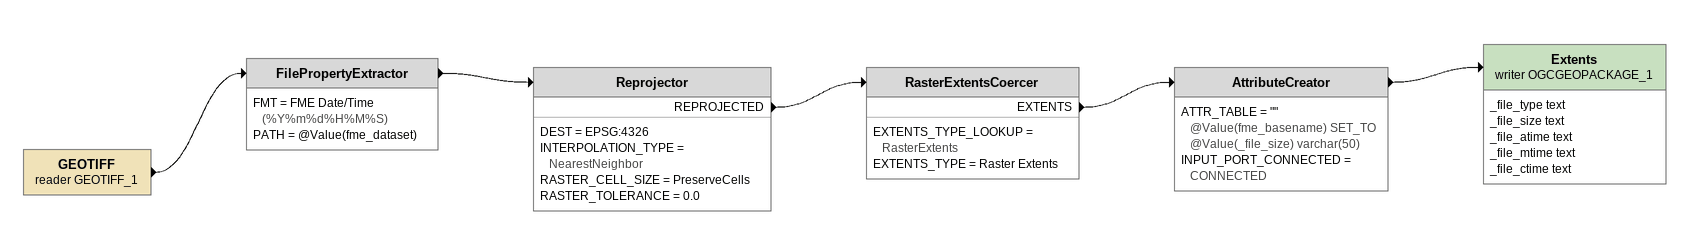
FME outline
GEOTIFF (reader GEOTIFF_1)
    -> FilePropertyExtractor
FilePropertyExtractor
    FMT = FME Date/Time (%Y%m%d%H%M%S)
    PATH = @Value(fme_dataset)
    -> Reprojector
Reprojector
    DEST = EPSG:4326
    INTERPOLATION_TYPE = NearestNeighbor
    RASTER_CELL_SIZE = PreserveCells
    RASTER_TOLERANCE = 0.0
    REPROJECTED -> RasterExtentsCoercer
RasterExtentsCoercer
    EXTENTS_TYPE_LOOKUP = RasterExtents
    EXTENTS_TYPE = Raster Extents
    EXTENTS -> AttributeCreator
AttributeCreator
    ATTR_TABLE = "" @Value(fme_basename) SET_TO @Value(_file_size) varchar(50)
    INPUT_PORT_CONNECTED = CONNECTED
    -> Extents (writer OGCGEOPACKAGE_1)
Extents (writer OGCGEOPACKAGE_1)
    attributes: _file_type text, _file_size text, _file_atime text, _file_mtime text, _file_ctime text
